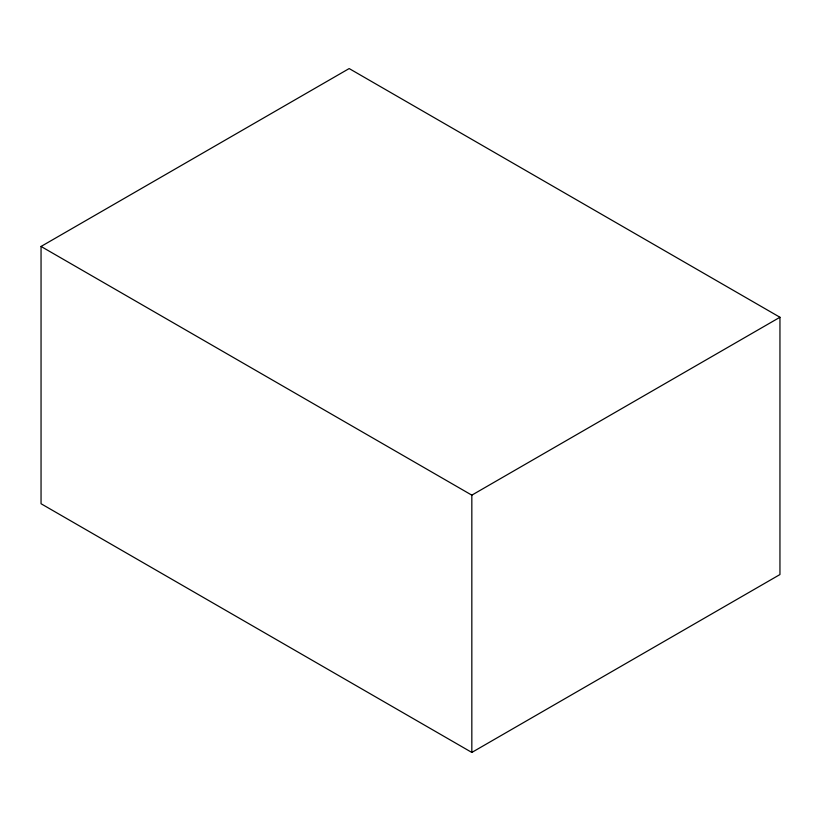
<?xml version="1.0" encoding="UTF-8"?>
<svg xmlns="http://www.w3.org/2000/svg" width="821" height="821" viewBox="0 0 821 821"><rect width="100%" height="100%" fill="white"/><g stroke="black" fill="none" stroke-linecap="round" stroke-linejoin="round"><path stroke-width="1.23" d="M41.05 246.454L349.171 68.564L779.95 317.265L779.95 574.546L471.829 752.436L41.05 503.735L41.05 246.454L471.829 495.155L779.95 317.265M471.829 495.155L471.829 752.436"/></g></svg>
